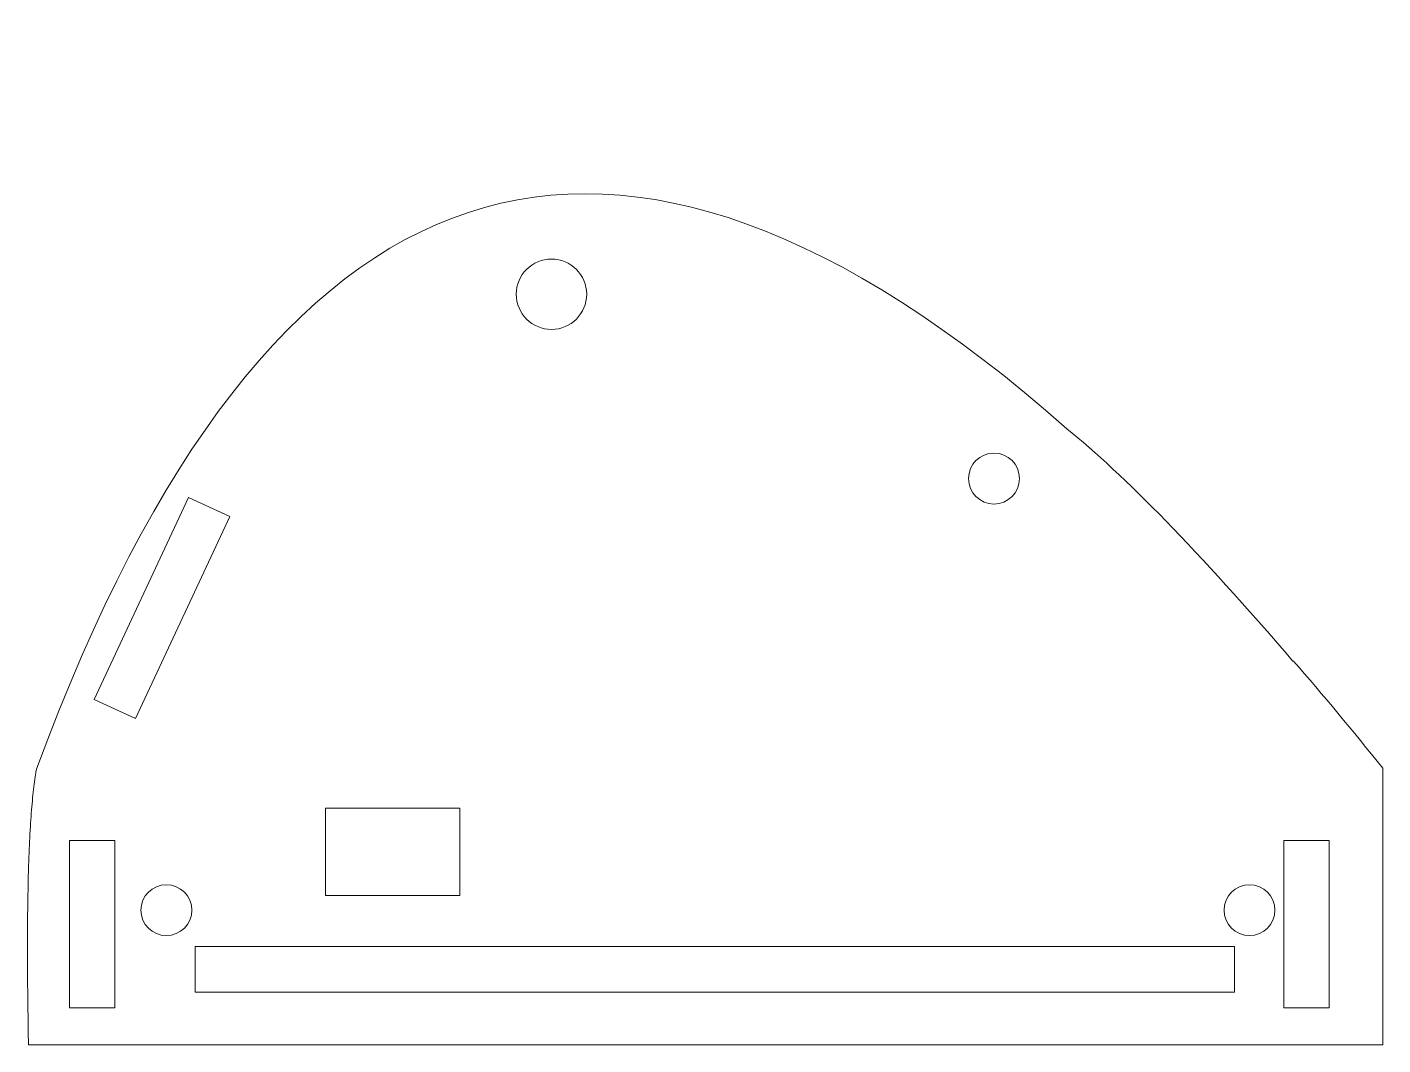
# Model space of a CAD drawing. Header units: millimetres. Extents: x -99 to 103, y -64 to 88.
import ezdxf

# ---------------------------------------------------------------- set-up
doc = ezdxf.new("R2010")
doc.units = ezdxf.units.MM
doc.header["$MEASUREMENT"] = 0
doc.layers.add('SideA', color=7, linetype='Continuous')

msp = doc.modelspace()

# ---------------------------------------------------------------- linework, layer by layer
at = {"layer": 'SideA', "color": 114, "lineweight": 9}
for points in [[(-54.688, -41.2), (-34.688, -41.2), (-34.688, -28.2), (-54.688, -28.2), (-54.688, -41.2)], [(-92.8997, -57.9815), (-86.0997, -57.9815), (-86.0997, -32.9815), (-92.8997, -32.9815), (-92.8997, -57.9815)], [(88.2023, -57.9815), (95.0023, -57.9815), (95.0023, -32.9815), (88.2023, -32.9815), (88.2023, -57.9815)], [(-74.1528, -55.6196), (80.8472, -55.6196), (80.8472, -48.8196), (-74.1528, -48.8196), (-74.1528, -55.6196)]]:
    msp.add_lwpolyline(points, close=True, dxfattribs=at)
for centre, major_axis in [((-21, 48.5), (0, 5.25)), ((44.9996, 21), (0, 3.8)), ((-78.4344, -43.396), (0, 3.8)), ((83.1076, -43.396), (0, 3.8))]:
    msp.add_ellipse(centre, major_axis=major_axis, ratio=1, dxfattribs=at)
at = {"layer": 'SideA', "color": 22, "lineweight": 9}
msp.add_open_spline([(55.8664, 28.4314), (64.3454, 21.5978), (75.5836, 10.0456), (89.581, -6.225), (89.581, -6.225), (89.581, -6.225), (89.6814, -6.225), (89.6814, -6.225), (89.6814, -6.225), (94.062, -11.2893), (98.4999, -16.6193), (102.9996, -22.2354), (102.9996, -22.2354), (102.9996, -22.2354), (102.9996, -63.5), (102.9996, -63.5), (102.9996, -63.5), (102.9996, -63.5), (-99.0004, -63.5001), (-99.0004, -63.5001), (-99.0004, -63.5001), (-99.2047, -52.9674), (-99.2047, -44.2623), (-99.0004, -37.3849), (-99.0004, -37.3849), (-99.0004, -37.3849), (-98.9806, -36.7455), (-98.9806, -36.7455), (-98.9806, -36.7455), (-98.9806, -36.7455), (-98.9597, -36.1168), (-98.9597, -36.1168), (-98.9597, -36.1168), (-98.9597, -36.1168), (-98.9375, -35.4988), (-98.9375, -35.4988), (-98.9375, -35.4988), (-98.9375, -35.4988), (-98.9142, -34.8915), (-98.9142, -34.8915), (-98.9142, -34.8915), (-98.9142, -34.8915), (-98.8896, -34.2949), (-98.8896, -34.2949), (-98.8896, -34.2949), (-98.8896, -34.2949), (-98.8639, -33.7091), (-98.8639, -33.7091), (-98.8639, -33.7091), (-98.8639, -33.7091), (-98.837, -33.1339), (-98.837, -33.1339), (-98.837, -33.1339), (-98.837, -33.1339), (-98.8088, -32.5695), (-98.8088, -32.5695), (-98.8088, -32.5695), (-98.8088, -32.5695), (-98.7795, -32.0157), (-98.7795, -32.0157), (-98.7795, -32.0157), (-98.7795, -32.0157), (-98.749, -31.4727), (-98.749, -31.4727), (-98.749, -31.4727), (-98.749, -31.4727), (-98.7172, -30.9404), (-98.7172, -30.9404), (-98.7172, -30.9404), (-98.7172, -30.9404), (-98.6843, -30.4188), (-98.6843, -30.4188), (-98.6843, -30.4188), (-98.6843, -30.4188), (-98.6502, -29.9079), (-98.6502, -29.9079), (-98.6502, -29.9079), (-98.6502, -29.9079), (-98.6148, -29.4077), (-98.6148, -29.4077), (-98.6148, -29.4077), (-98.6148, -29.4077), (-98.5783, -28.9182), (-98.5783, -28.9182), (-98.5783, -28.9182), (-98.5783, -28.9182), (-98.5406, -28.4394), (-98.5406, -28.4394), (-98.5406, -28.4394), (-98.5406, -28.4394), (-98.5017, -27.9713), (-98.5017, -27.9713), (-98.5017, -27.9713), (-98.5017, -27.9713), (-98.4616, -27.514), (-98.4616, -27.514), (-98.4616, -27.514), (-98.4616, -27.514), (-98.4203, -27.0673), (-98.4203, -27.0673), (-98.4203, -27.0673), (-98.4203, -27.0673), (-98.3778, -26.6314), (-98.3778, -26.6314), (-98.3778, -26.6314), (-98.3778, -26.6314), (-98.3341, -26.2062), (-98.3341, -26.2062), (-98.3341, -26.2062), (-98.3341, -26.2062), (-98.2892, -25.7916), (-98.2892, -25.7916), (-98.2892, -25.7916), (-98.2892, -25.7916), (-98.2431, -25.3878), (-98.2431, -25.3878), (-98.2431, -25.3878), (-98.2431, -25.3878), (-98.1958, -24.9947), (-98.1958, -24.9947), (-98.1958, -24.9947), (-98.1958, -24.9947), (-98.1473, -24.6123), (-98.1473, -24.6123), (-98.1473, -24.6123), (-98.1473, -24.6123), (-98.0976, -24.2406), (-98.0976, -24.2406), (-98.0976, -24.2406), (-98.0976, -24.2406), (-98.0467, -23.8797), (-98.0467, -23.8797), (-98.0467, -23.8797), (-98.0467, -23.8797), (-97.9946, -23.5294), (-97.9946, -23.5294), (-97.9946, -23.5294), (-97.9946, -23.5294), (-97.9413, -23.1898), (-97.9413, -23.1898), (-97.9413, -23.1898), (-97.9413, -23.1898), (-97.8934, -22.9003), (-97.8934, -22.9003), (-97.8934, -22.9003), (-97.8934, -22.9003), (-97.8868, -22.861), (-97.8868, -22.861), (-97.8868, -22.861), (-97.8868, -22.861), (-97.881, -22.8274), (-97.881, -22.8274), (-97.881, -22.8274), (-97.881, -22.8274), (-97.8312, -22.5428), (-97.8312, -22.5428), (-97.8312, -22.5428), (-97.8312, -22.5428), (-97.7743, -22.2354), (-97.7743, -22.2354), (-97.7743, -22.2354), (-63.1403, 71.477), (-11.9242, 88.3541), (55.8664, 28.4314)], degree=3, knots=[0, 0, 0, 0, 0.02439024, 0.02439024, 0.02439024, 0.02439024, 0.04878049, 0.04878049, 0.04878049, 0.04878049, 0.07317073, 0.07317073, 0.07317073, 0.07317073, 0.09756098, 0.09756098, 0.09756098, 0.09756098, 0.12195122, 0.12195122, 0.12195122, 0.12195122, 0.14634146, 0.14634146, 0.14634146, 0.14634146, 0.17073171, 0.17073171, 0.17073171, 0.17073171, 0.19512195, 0.19512195, 0.19512195, 0.19512195, 0.2195122, 0.2195122, 0.2195122, 0.2195122, 0.24390244, 0.24390244, 0.24390244, 0.24390244, 0.26829268, 0.26829268, 0.26829268, 0.26829268, 0.29268293, 0.29268293, 0.29268293, 0.29268293, 0.31707317, 0.31707317, 0.31707317, 0.31707317, 0.34146341, 0.34146341, 0.34146341, 0.34146341, 0.36585366, 0.36585366, 0.36585366, 0.36585366, 0.3902439, 0.3902439, 0.3902439, 0.3902439, 0.41463415, 0.41463415, 0.41463415, 0.41463415, 0.43902439, 0.43902439, 0.43902439, 0.43902439, 0.46341463, 0.46341463, 0.46341463, 0.46341463, 0.48780488, 0.48780488, 0.48780488, 0.48780488, 0.51219512, 0.51219512, 0.51219512, 0.51219512, 0.53658537, 0.53658537, 0.53658537, 0.53658537, 0.56097561, 0.56097561, 0.56097561, 0.56097561, 0.58536585, 0.58536585, 0.58536585, 0.58536585, 0.6097561, 0.6097561, 0.6097561, 0.6097561, 0.63414634, 0.63414634, 0.63414634, 0.63414634, 0.65853659, 0.65853659, 0.65853659, 0.65853659, 0.68292683, 0.68292683, 0.68292683, 0.68292683, 0.70731707, 0.70731707, 0.70731707, 0.70731707, 0.73170732, 0.73170732, 0.73170732, 0.73170732, 0.75609756, 0.75609756, 0.75609756, 0.75609756, 0.7804878, 0.7804878, 0.7804878, 0.7804878, 0.80487805, 0.80487805, 0.80487805, 0.80487805, 0.82926829, 0.82926829, 0.82926829, 0.82926829, 0.85365854, 0.85365854, 0.85365854, 0.85365854, 0.87804878, 0.87804878, 0.87804878, 0.87804878, 0.90243902, 0.90243902, 0.90243902, 0.90243902, 0.92682927, 0.92682927, 0.92682927, 0.92682927, 0.95121951, 0.95121951, 0.95121951, 0.95121951, 0.97560976, 0.97560976, 0.97560976, 0.97560976, 1, 1, 1, 1], dxfattribs=at)
at = {"layer": 'SideA', "color": 114, "lineweight": 9}
msp.add_open_spline([(-75.1386, 18.192), (-75.1386, 18.192), (-68.9757, 15.3182), (-68.9757, 15.3182), (-68.9757, 15.3182), (-68.9757, 15.3182), (-83.0277, -14.8165), (-83.0277, -14.8165), (-83.0277, -14.8165), (-83.0277, -14.8165), (-89.1906, -11.9427), (-89.1906, -11.9427), (-89.1906, -11.9427), (-89.1906, -11.9427), (-75.1386, 18.192), (-75.1386, 18.192)], degree=3, knots=[0, 0, 0, 0, 0.25, 0.25, 0.25, 0.25, 0.5, 0.5, 0.5, 0.5, 0.75, 0.75, 0.75, 0.75, 1, 1, 1, 1], dxfattribs=at)

doc.saveas('drawing.dxf')
